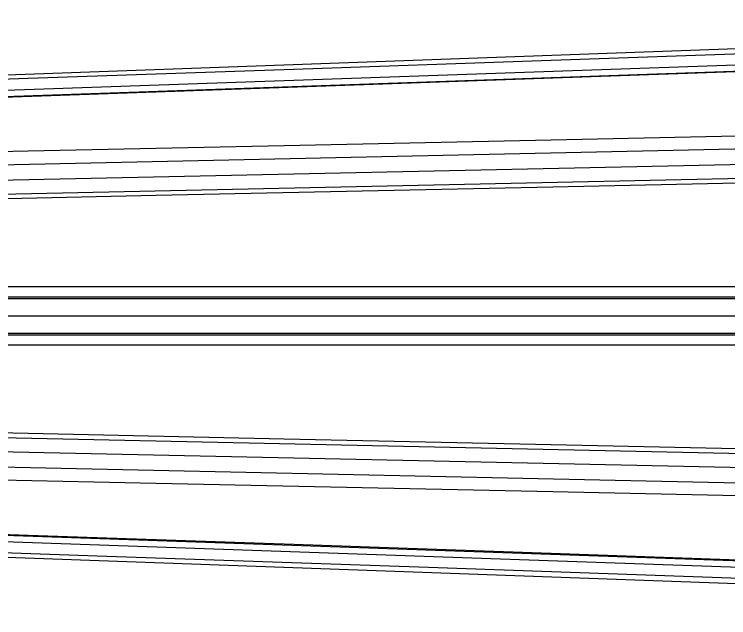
# Model space of a CAD drawing. Header units: inches. Extents: x 0 to 1338, y 51 to 562.
# Drawn here: x 1218.26 to 1258.33, y 375.87 to 409.72 of the extents above; entities that cross this region are included whole.
import ezdxf

# ---------------------------------------------------------------- set-up
doc = ezdxf.new("R2010")
doc.units = ezdxf.units.IN
doc.header["$LTSCALE"] = 0.5

msp = doc.modelspace()

# ---------------------------------------------------------------- linework, layer by layer
at = {"color": 253, "linetype": 'Continuous', "lineweight": 25}
for p, q in [((1205.308, 405.868), (1311.308, 409.723)), ((1312.865, 402.45), (1203.883, 400.12)), ((1312.865, 393.757), (1203.883, 393.757)), ((1313.366, 392.798), (1203.447, 392.798)), ((1203.883, 391.839), (1312.865, 391.839)), ((1203.883, 385.476), (1312.865, 383.147)), ((1205.308, 379.728), (1311.308, 375.873))]:
    msp.add_line(p, q, dxfattribs=at)
at = {"color": 253, "linetype": 'Continuous', "lineweight": 25, "flags": 128}
for points in [[(1311.308, 409.322), (1289.324, 408.558), (1268.349, 407.829), (1248.382, 407.135), (1233.401, 406.614), (1219.043, 406.114), (1205.308, 405.636)], [(1205.324, 405.033), (1264.684, 407.1), (1311.324, 408.721)], [(1311.308, 408.319), (1289.374, 407.556), (1268.427, 406.826), (1248.464, 406.131), (1226.202, 405.355), (1205.308, 404.625)], [(1311.309, 408.354), (1259.138, 406.541), (1205.309, 404.667)], [(1311.308, 404.013), (1289.324, 403.542), (1268.349, 403.093), (1248.382, 402.666), (1233.401, 402.345), (1219.043, 402.037), (1205.308, 401.743)], [(1205.324, 401.024), (1264.684, 402.302), (1311.324, 403.305)], [(1311.313, 401.631), (1259.141, 400.51), (1205.313, 399.353)], [(1311.308, 401.388), (1289.374, 400.915), (1268.427, 400.463), (1248.464, 400.031), (1226.202, 399.55), (1205.308, 399.097)], [(1311.308, 394.421), (1289.324, 394.423), (1268.349, 394.425), (1248.382, 394.427), (1233.401, 394.429), (1219.043, 394.431), (1205.308, 394.433)], [(1205.324, 393.873), (1264.684, 393.874), (1311.324, 393.875)], [(1311.324, 391.721), (1251.964, 391.722), (1205.324, 391.724)], [(1311.308, 391.175), (1289.374, 391.173), (1268.427, 391.171), (1248.464, 391.169), (1226.202, 391.166), (1205.308, 391.163)], [(1311.308, 384.209), (1289.324, 384.683), (1268.349, 385.135), (1248.382, 385.567), (1233.401, 385.891), (1219.043, 386.201), (1205.308, 386.499)], [(1205.313, 386.243), (1257.485, 385.121), (1311.313, 383.965)], [(1311.324, 382.292), (1251.964, 383.568), (1205.324, 384.572)], [(1311.308, 381.583), (1289.374, 382.053), (1268.427, 382.501), (1248.464, 382.929), (1226.202, 383.405), (1205.308, 383.853)], [(1311.308, 377.277), (1289.324, 378.042), (1268.349, 378.772), (1248.382, 379.468), (1233.401, 379.99), (1219.043, 380.491), (1205.308, 380.971)], [(1205.309, 380.929), (1257.481, 379.113), (1311.309, 377.242)], [(1311.324, 376.875), (1251.964, 378.939), (1205.324, 380.563)], [(1205.308, 379.96), (1222.897, 379.348), (1241.496, 378.701), (1261.102, 378.019), (1277.215, 377.459), (1293.95, 376.877), (1311.308, 376.275)]]:
    msp.add_lwpolyline(points, dxfattribs=at)

doc.saveas('drawing.dxf')
